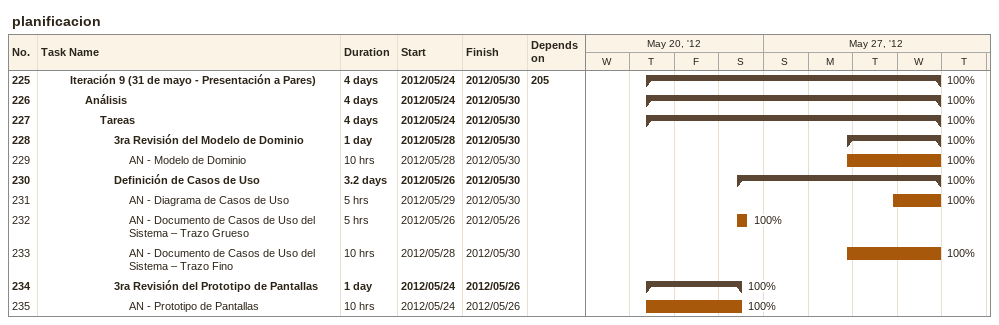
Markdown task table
planificacion

| ID | Level | Task | Duration | Start | Finish | Predecessors | % complete |
|---|---|---|---|---|---|---|---|
| 225 | 3 | **Iteración 9 (31 de mayo - Presentación a Pares)** | 4d | 2012-05-24 | 2012-05-30 | 205 | 100 |
| 226 | 4 | **Análisis** | 4d | 2012-05-24 | 2012-05-30 |  | 100 |
| 227 | 5 | **Tareas** | 4d | 2012-05-24 | 2012-05-30 |  | 100 |
| 228 | 6 | **3ra Revisión del Modelo de Dominio** | 1d | 2012-05-28 | 2012-05-30 |  | 100 |
| 229 | 7 | AN - Modelo de Dominio | 10h | 2012-05-28 | 2012-05-30 |  | 100 |
| 230 | 6 | **Definición de Casos de Uso** | 3.2d | 2012-05-26 | 2012-05-30 |  | 100 |
| 231 | 7 | AN - Diagrama de Casos de Uso | 5h | 2012-05-29 | 2012-05-30 |  | 100 |
| 232 | 7 | AN - Documento de Casos de Uso del Sistema – Trazo Grueso | 5h | 2012-05-26 | 2012-05-26 |  | 100 |
| 233 | 7 | AN - Documento de Casos de Uso del Sistema – Trazo Fino | 10h | 2012-05-28 | 2012-05-30 |  | 100 |
| 234 | 6 | **3ra Revisión del Prototipo de Pantallas** | 1d | 2012-05-24 | 2012-05-26 |  | 100 |
| 235 | 7 | AN - Prototipo de Pantallas | 10h | 2012-05-24 | 2012-05-26 |  | 100 |
